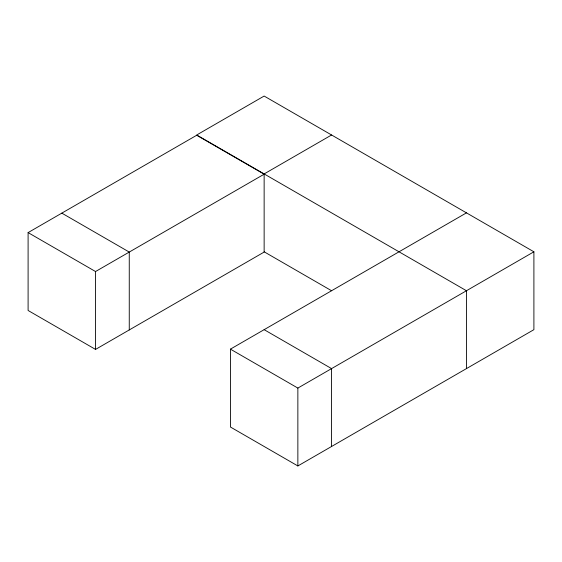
<?xml version="1.0" encoding="UTF-8"?>
<svg xmlns="http://www.w3.org/2000/svg" width="562" height="562" viewBox="0 0 562 562"><rect width="100%" height="100%" fill="white"/><g stroke="black" fill="none" stroke-linecap="round" stroke-linejoin="round"><path stroke-width="0.84" d="M28.1 232.605L196.7 135.259L264.14 174.199L95.54 271.537L28.1 232.605L28.1 310.477L95.54 349.409L264.14 252.071L264.14 173.925L331.58 134.992M466.46 368.609L466.46 290.737L196.7 134.992L264.14 96.053L533.9 251.797L533.9 329.669L297.86 465.947L230.42 427.008L230.42 349.135L466.46 212.865M230.42 349.135L297.86 388.075L533.9 251.797M264.14 251.797L331.58 290.737M264.14 329.669L331.58 368.609L331.58 446.481M61.82 213.138L129.26 252.071L129.26 329.943M297.86 388.075L297.86 465.947M95.54 271.537L95.54 349.409"/></g></svg>
